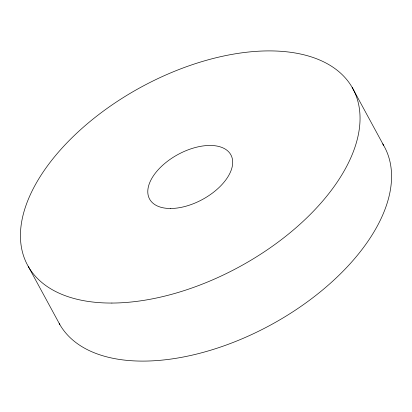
<?xml version="1.0" encoding="UTF-8"?>
<svg xmlns="http://www.w3.org/2000/svg" width="412" height="412" viewBox="0 0 412 412"><rect width="100%" height="100%" fill="white"/><g stroke="black" fill="none" stroke-linecap="round" stroke-linejoin="round"><path stroke-width="0.62" d="M352.167 87.432L383.685 145.482M28.315 266.518L59.833 324.568M382.733 143.891A185.05 102.403 -28.5 0 1 273.377 323.508A185.05 102.403 -28.5 0 1 59.23 323.492M111.894 303.052A185.05 102.403 -28.5 0 0 359.882 113.449A185.05 102.403 -28.5 0 0 98.947 114.423A185.05 102.403 -28.5 0 0 111.894 303.052M170.656 208.493A46.262 25.601 -28.5 0 0 232.651 161.092A46.262 25.601 -28.5 0 0 167.416 161.334A46.262 25.601 -28.5 0 0 170.656 208.493"/></g></svg>
